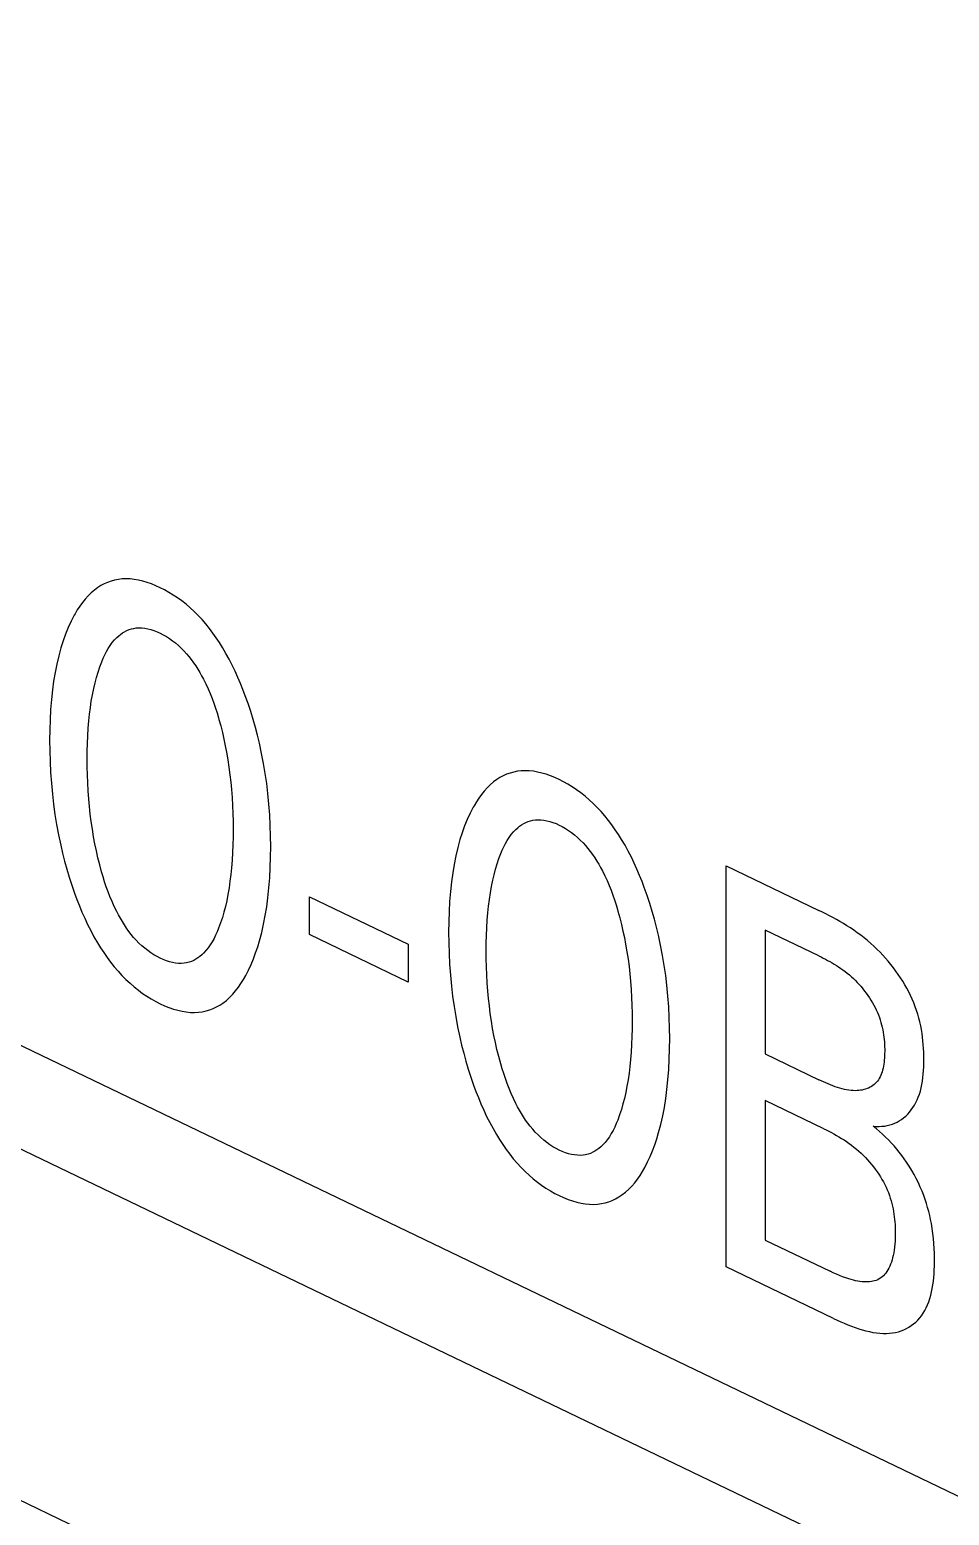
# Model space of a CAD drawing. Extents: x 0 to 420, y 0 to 297.
# Drawn here: x 197.14 to 200.33, y 119.11 to 124.26 of the extents above; entities that cross this region are included whole.
import ezdxf

# ---------------------------------------------------------------- set-up
doc = ezdxf.new("R2010")
doc.units = 0
doc.header["$LTSCALE"] = 23.1
doc.layers.add('40000_ISO', color=7, linetype='CONTINUOUS')

msp = doc.modelspace()

# ---------------------------------------------------------------- linework, layer by layer
at = {"layer": '40000_ISO', "color": 7, "linetype": 'CONTINUOUS'}
for p, q in [((151.239, 142.7894), (204.6505, 117.1157)), ((151.4456, 142.3318), (204.8571, 116.6581)), ((197.3566, 122.3059), (197.3459, 122.2954)), ((197.3679, 122.3156), (197.3566, 122.3059)), ((197.3799, 122.3243), (197.3679, 122.3156)), ((197.3905, 122.331), (197.3799, 122.3243)), ((197.4017, 122.337), (197.3905, 122.331)), ((197.4133, 122.3421), (197.4017, 122.337)), ((197.4255, 122.3465), (197.4133, 122.3421)), ((197.438, 122.3499), (197.4255, 122.3465)), ((197.451, 122.3524), (197.438, 122.3499)), ((197.4644, 122.354), (197.451, 122.3524)), ((197.4781, 122.3545), (197.4644, 122.354)), ((197.492, 122.3539), (197.4781, 122.3545)), ((197.5062, 122.3524), (197.492, 122.3539)), ((197.5207, 122.3499), (197.5062, 122.3524)), ((197.5354, 122.3464), (197.5207, 122.3499)), ((197.5503, 122.342), (197.5354, 122.3464)), ((197.5654, 122.3368), (197.5503, 122.342)), ((197.5805, 122.3307), (197.5654, 122.3368)), ((197.5957, 122.3238), (197.5805, 122.3307)), ((197.6109, 122.3161), (197.5957, 122.3238)), ((197.626, 122.3076), (197.6109, 122.3161)), ((197.6411, 122.2984), (197.626, 122.3076)), ((197.3173, 122.2598), (197.3088, 122.2468)), ((197.3263, 122.2723), (197.3173, 122.2598)), ((197.3358, 122.2842), (197.3263, 122.2723)), ((197.3459, 122.2954), (197.3358, 122.2842)), ((197.656, 122.2884), (197.6411, 122.2984)), ((197.6708, 122.2778), (197.656, 122.2884)), ((197.6853, 122.2663), (197.6708, 122.2778)), ((197.6996, 122.2542), (197.6853, 122.2663)), ((197.7135, 122.2413), (197.6996, 122.2542)), ((197.2871, 122.2075), (197.2771, 122.1857)), ((197.2981, 122.2285), (197.2871, 122.2075)), ((197.3008, 122.2333), (197.2981, 122.2285)), ((197.3088, 122.2468), (197.3008, 122.2333)), ((197.7273, 122.2276), (197.7135, 122.2413)), ((197.7407, 122.2132), (197.7273, 122.2276)), ((197.7537, 122.1982), (197.7407, 122.2132)), ((197.2679, 122.1632), (197.2595, 122.1399)), ((197.2771, 122.1857), (197.2679, 122.1632)), ((197.4376, 122.1428), (197.4459, 122.1514)), ((197.4459, 122.1514), (197.4521, 122.157)), ((197.4521, 122.157), (197.4586, 122.1623)), ((197.4586, 122.1623), (197.4654, 122.1671)), ((197.4654, 122.1671), (197.4726, 122.1715)), ((197.4726, 122.1715), (197.4801, 122.1753)), ((197.4801, 122.1753), (197.4879, 122.1785)), ((197.4879, 122.1785), (197.496, 122.1811)), ((197.496, 122.1811), (197.5044, 122.1831)), ((197.5044, 122.1831), (197.5132, 122.1843)), ((197.5132, 122.1843), (197.5227, 122.1848)), ((197.5227, 122.1848), (197.5326, 122.1844)), ((197.5326, 122.1844), (197.5427, 122.1833)), ((197.5427, 122.1833), (197.553, 122.1814)), ((197.553, 122.1814), (197.5635, 122.1788)), ((197.5635, 122.1788), (197.5742, 122.1754)), ((197.5742, 122.1754), (197.5849, 122.1712)), ((197.5849, 122.1712), (197.5957, 122.1664)), ((197.5957, 122.1664), (197.6064, 122.1609)), ((197.6064, 122.1609), (197.6172, 122.1547)), ((197.6172, 122.1547), (197.6278, 122.1478)), ((197.7662, 122.1827), (197.7537, 122.1982)), ((197.7783, 122.1667), (197.7662, 122.1827)), ((197.79, 122.1503), (197.7783, 122.1667)), ((197.8011, 122.1337), (197.79, 122.1503)), ((197.252, 122.1161), (197.2443, 122.0882)), ((197.2595, 122.1399), (197.252, 122.1161)), ((197.4041, 122.0912), (197.4099, 122.1025)), ((197.4099, 122.1025), (197.4161, 122.1133)), ((197.4161, 122.1133), (197.4227, 122.1237)), ((197.4227, 122.1237), (197.4299, 122.1335)), ((197.4299, 122.1335), (197.4376, 122.1428)), ((197.6278, 122.1478), (197.6383, 122.1404)), ((197.6383, 122.1404), (197.6487, 122.1324)), ((197.6487, 122.1324), (197.6588, 122.1238)), ((197.6588, 122.1238), (197.6686, 122.1146)), ((197.6686, 122.1146), (197.6782, 122.105)), ((197.6782, 122.105), (197.6869, 122.0953)), ((197.8118, 122.1167), (197.8011, 122.1337)), ((197.8237, 122.0964), (197.8118, 122.1167)), ((197.2375, 122.0596), (197.2317, 122.0303)), ((197.2443, 122.0882), (197.2375, 122.0596)), ((197.3808, 122.0319), (197.3869, 122.0501)), ((197.3869, 122.0501), (197.3937, 122.0677)), ((197.3937, 122.0677), (197.3988, 122.0796)), ((197.3988, 122.0796), (197.4041, 122.0912)), ((197.6869, 122.0953), (197.6954, 122.0853)), ((197.6954, 122.0853), (197.7035, 122.0749)), ((197.7035, 122.0749), (197.7113, 122.0641)), ((197.7113, 122.0641), (197.7187, 122.0531)), ((197.7187, 122.0531), (197.7259, 122.0419)), ((197.835, 122.0759), (197.8237, 122.0964)), ((197.8456, 122.0552), (197.835, 122.0759)), ((197.8557, 122.0343), (197.8456, 122.0552)), ((197.2268, 122.0005), (197.2226, 121.9701)), ((197.2317, 122.0303), (197.2268, 122.0005)), ((197.3701, 121.9944), (197.3752, 122.0134)), ((197.3752, 122.0134), (197.3808, 122.0319)), ((197.7259, 122.0419), (197.7327, 122.0305)), ((197.7327, 122.0305), (197.7393, 122.019)), ((197.7393, 122.019), (197.7455, 122.0074)), ((197.7455, 122.0074), (197.7538, 121.9908)), ((197.8651, 122.0133), (197.8557, 122.0343)), ((197.8741, 121.9922), (197.8651, 122.0133)), ((197.2226, 121.9701), (197.219, 121.9362)), ((197.3572, 121.9312), (197.3611, 121.9534)), ((197.3611, 121.9534), (197.3656, 121.9751)), ((197.3656, 121.9751), (197.3701, 121.9944)), ((197.7538, 121.9908), (197.7615, 121.9741)), ((197.7615, 121.9741), (197.7686, 121.9574)), ((197.7686, 121.9574), (197.7753, 121.9407)), ((197.8825, 121.9711), (197.8741, 121.9922)), ((197.8905, 121.9499), (197.8825, 121.9711)), ((197.9003, 121.9224), (197.8905, 121.9499)), ((197.2162, 121.9017), (197.2143, 121.8667)), ((197.219, 121.9362), (197.2162, 121.9017)), ((197.351, 121.886), (197.3539, 121.9088)), ((197.3539, 121.9088), (197.3572, 121.9312)), ((197.7753, 121.9407), (197.7814, 121.9239)), ((197.7814, 121.9239), (197.7872, 121.9071)), ((197.7872, 121.9071), (197.7926, 121.8903)), ((197.9094, 121.8949), (197.9003, 121.9224)), ((197.9178, 121.8674), (197.9094, 121.8949)), ((191.5296, 121.8474), (207.6683, 114.0899)), ((197.2143, 121.8667), (197.2132, 121.8313)), ((197.3466, 121.837), (197.3487, 121.8629)), ((197.3487, 121.8629), (197.351, 121.886)), ((197.7926, 121.8903), (197.7976, 121.8735)), ((197.7976, 121.8735), (197.7992, 121.868)), ((197.7992, 121.868), (197.8056, 121.845)), ((197.8056, 121.845), (197.8114, 121.8221)), ((197.9256, 121.8401), (197.9178, 121.8674)), ((197.2132, 121.8313), (197.2129, 121.7956)), ((197.2129, 121.7956), (197.2132, 121.7589)), ((197.3439, 121.7845), (197.345, 121.8109)), ((197.345, 121.8109), (197.3466, 121.837)), ((197.8114, 121.8221), (197.8167, 121.7992)), ((197.8167, 121.7992), (197.8214, 121.7765)), ((197.9328, 121.8128), (197.9256, 121.8401)), ((197.9394, 121.7856), (197.9328, 121.8128)), ((197.2132, 121.7589), (197.2143, 121.7218)), ((197.343, 121.731), (197.3433, 121.7579)), ((197.3433, 121.7579), (197.3439, 121.7845)), ((197.8214, 121.7765), (197.8258, 121.7539)), ((197.8258, 121.7539), (197.8302, 121.7279)), ((197.9471, 121.7503), (197.9394, 121.7856)), ((197.9538, 121.7153), (197.9471, 121.7503)), ((197.2143, 121.7218), (197.2162, 121.6844)), ((197.3432, 121.7036), (197.343, 121.731)), ((197.3439, 121.676), (197.3432, 121.7036)), ((197.8302, 121.7279), (197.8341, 121.702)), ((197.8341, 121.702), (197.8375, 121.6763)), ((197.9596, 121.6804), (197.9538, 121.7153)), ((198.833, 121.6881), (198.8201, 121.6856)), ((198.8464, 121.6896), (198.833, 121.6881)), ((198.8602, 121.6902), (198.8464, 121.6896)), ((198.8741, 121.6896), (198.8602, 121.6902)), ((198.8883, 121.6881), (198.8741, 121.6896)), ((198.9028, 121.6855), (198.8883, 121.6881)), ((197.2162, 121.6844), (197.2189, 121.6467)), ((197.2189, 121.6467), (197.2225, 121.6086)), ((197.3449, 121.6481), (197.3439, 121.676)), ((197.3465, 121.6201), (197.3449, 121.6481)), ((197.8375, 121.6763), (197.8403, 121.6508)), ((197.8403, 121.6508), (197.8427, 121.6254)), ((197.9646, 121.6458), (197.9596, 121.6804)), ((197.9687, 121.6115), (197.9646, 121.6458)), ((198.7386, 121.6416), (198.7279, 121.6311)), ((198.7499, 121.6512), (198.7386, 121.6416)), ((198.7619, 121.66), (198.7499, 121.6512)), ((198.7726, 121.6667), (198.7619, 121.66)), ((198.7838, 121.6726), (198.7726, 121.6667)), ((198.7954, 121.6778), (198.7838, 121.6726)), ((198.8075, 121.6821), (198.7954, 121.6778)), ((198.8201, 121.6856), (198.8075, 121.6821)), ((198.9175, 121.6821), (198.9028, 121.6855)), ((198.9324, 121.6777), (198.9175, 121.6821)), ((198.9474, 121.6724), (198.9324, 121.6777)), ((198.9626, 121.6664), (198.9474, 121.6724)), ((198.9777, 121.6595), (198.9626, 121.6664)), ((198.9929, 121.6518), (198.9777, 121.6595)), ((199.0081, 121.6433), (198.9929, 121.6518)), ((199.0232, 121.6341), (199.0081, 121.6433)), ((197.2225, 121.6086), (197.2265, 121.5738)), ((197.3486, 121.5918), (197.3465, 121.6201)), ((197.3509, 121.5661), (197.3486, 121.5918)), ((197.8427, 121.6254), (197.8448, 121.5976)), ((197.8448, 121.5976), (197.8463, 121.5699)), ((197.9723, 121.574), (197.9687, 121.6115)), ((198.6994, 121.5955), (198.6909, 121.5825)), ((198.7084, 121.608), (198.6994, 121.5955)), ((198.7179, 121.6199), (198.7084, 121.608)), ((198.7279, 121.6311), (198.7179, 121.6199)), ((199.0381, 121.6241), (199.0232, 121.6341)), ((199.0529, 121.6134), (199.0381, 121.6241)), ((199.0674, 121.602), (199.0529, 121.6134)), ((199.0816, 121.5899), (199.0674, 121.602)), ((199.0956, 121.577), (199.0816, 121.5899)), ((197.2265, 121.5738), (197.2314, 121.5387)), ((197.2314, 121.5387), (197.2371, 121.5034)), ((197.3537, 121.5402), (197.3509, 121.5661)), ((197.357, 121.5141), (197.3537, 121.5402)), ((197.8463, 121.5699), (197.8474, 121.5425)), ((197.8474, 121.5425), (197.8481, 121.5152)), ((197.9751, 121.5369), (197.9723, 121.574)), ((197.977, 121.5001), (197.9751, 121.5369)), ((198.6692, 121.5432), (198.6591, 121.5214)), ((198.6802, 121.5642), (198.6692, 121.5432)), ((198.6829, 121.569), (198.6802, 121.5642)), ((198.6909, 121.5825), (198.6829, 121.569)), ((199.1093, 121.5633), (199.0956, 121.577)), ((199.1227, 121.5489), (199.1093, 121.5633)), ((199.1357, 121.5339), (199.1227, 121.5489)), ((199.1483, 121.5183), (199.1357, 121.5339)), ((197.2371, 121.5034), (197.2438, 121.4679)), ((197.3609, 121.4879), (197.357, 121.5141)), ((197.3652, 121.4615), (197.3609, 121.4879)), ((197.8481, 121.5152), (197.8483, 121.4882)), ((197.8483, 121.4882), (197.8481, 121.4609)), ((197.9781, 121.4637), (197.977, 121.5001)), ((198.6499, 121.4989), (198.6416, 121.4756)), ((198.6591, 121.5214), (198.6499, 121.4989)), ((198.8196, 121.4784), (198.8279, 121.4871)), ((198.8279, 121.4871), (198.8341, 121.4927)), ((198.8341, 121.4927), (198.8407, 121.498)), ((198.8407, 121.498), (198.8475, 121.5028)), ((198.8475, 121.5028), (198.8547, 121.5071)), ((198.8547, 121.5071), (198.8621, 121.5109)), ((198.8621, 121.5109), (198.8699, 121.5142)), ((198.8699, 121.5142), (198.878, 121.5168)), ((198.878, 121.5168), (198.8865, 121.5187)), ((198.8865, 121.5187), (198.8952, 121.52)), ((198.8952, 121.52), (198.9048, 121.5204)), ((198.9048, 121.5204), (198.9146, 121.5201)), ((198.9146, 121.5201), (198.9247, 121.519)), ((198.9247, 121.519), (198.9351, 121.5171)), ((198.9351, 121.5171), (198.9456, 121.5144)), ((198.9456, 121.5144), (198.9562, 121.511)), ((198.9562, 121.511), (198.9669, 121.5069)), ((198.9669, 121.5069), (198.9777, 121.5021)), ((198.9777, 121.5021), (198.9885, 121.4965)), ((198.9885, 121.4965), (198.9992, 121.4903)), ((198.9992, 121.4903), (199.0099, 121.4835)), ((199.0099, 121.4835), (199.0204, 121.4761)), ((199.1604, 121.5024), (199.1483, 121.5183)), ((199.172, 121.486), (199.1604, 121.5024)), ((199.1832, 121.4693), (199.172, 121.486)), ((197.2438, 121.4679), (197.2513, 121.4321)), ((197.2513, 121.4321), (197.2578, 121.4046)), ((197.3697, 121.4375), (197.3652, 121.4615)), ((197.3747, 121.4133), (197.3697, 121.4375)), ((197.8475, 121.4339), (197.8464, 121.4071)), ((197.8481, 121.4609), (197.8475, 121.4339)), ((197.9785, 121.4275), (197.9781, 121.4637)), ((198.634, 121.4517), (198.6263, 121.4238)), ((198.6416, 121.4756), (198.634, 121.4517)), ((198.7862, 121.4269), (198.792, 121.4381)), ((198.792, 121.4381), (198.7981, 121.449)), ((198.7981, 121.449), (198.8048, 121.4593)), ((198.8048, 121.4593), (198.8119, 121.4692)), ((198.8119, 121.4692), (198.8196, 121.4784)), ((199.0204, 121.4761), (199.0307, 121.468)), ((199.0307, 121.468), (199.0408, 121.4594)), ((199.0408, 121.4594), (199.0507, 121.4503)), ((199.0507, 121.4503), (199.0602, 121.4407)), ((199.0602, 121.4407), (199.069, 121.431)), ((199.069, 121.431), (199.0774, 121.421)), ((199.1938, 121.4524), (199.1832, 121.4693)), ((199.2058, 121.4321), (199.1938, 121.4524)), ((199.2171, 121.4116), (199.2058, 121.4321)), ((197.2578, 121.4046), (197.2648, 121.3771)), ((197.3802, 121.389), (197.3747, 121.4133)), ((197.3863, 121.3646), (197.3802, 121.389)), ((197.8448, 121.3806), (197.8427, 121.3543)), ((197.8464, 121.4071), (197.8448, 121.3806)), ((197.9771, 121.3553), (197.9781, 121.3913)), ((197.9781, 121.3913), (197.9785, 121.4275)), ((198.6196, 121.3952), (198.6138, 121.366)), ((198.6263, 121.4238), (198.6196, 121.3952)), ((198.7628, 121.3676), (198.769, 121.3857)), ((198.769, 121.3857), (198.7758, 121.4034)), ((198.7758, 121.4034), (198.7808, 121.4153)), ((198.7808, 121.4153), (198.7862, 121.4269)), ((199.0774, 121.421), (199.0855, 121.4105)), ((199.0855, 121.4105), (199.0933, 121.3998)), ((199.0933, 121.3998), (199.1008, 121.3888)), ((199.1008, 121.3888), (199.108, 121.3776)), ((199.108, 121.3776), (199.1148, 121.3662)), ((199.2277, 121.3909), (199.2171, 121.4116)), ((199.2377, 121.37), (199.2277, 121.3909)), ((197.2648, 121.3771), (197.2725, 121.3494)), ((197.2725, 121.3494), (197.2808, 121.3217)), ((197.393, 121.3401), (197.3863, 121.3646)), ((197.398, 121.3229), (197.393, 121.3401)), ((197.8404, 121.3308), (197.8376, 121.3076)), ((197.8427, 121.3543), (197.8404, 121.3308)), ((197.9752, 121.3198), (197.9771, 121.3553)), ((198.6088, 121.3362), (198.6047, 121.3058)), ((198.6138, 121.366), (198.6088, 121.3362)), ((198.7476, 121.3108), (198.7522, 121.3301)), ((198.7522, 121.3301), (198.7572, 121.3491)), ((198.7572, 121.3491), (198.7628, 121.3676)), ((199.1148, 121.3662), (199.1213, 121.3547)), ((199.1213, 121.3547), (199.1275, 121.343)), ((199.1275, 121.343), (199.1358, 121.3265)), ((199.1358, 121.3265), (199.1435, 121.3098)), ((199.2472, 121.349), (199.2377, 121.37)), ((199.2561, 121.3279), (199.2472, 121.349)), ((199.2646, 121.3067), (199.2561, 121.3279)), ((199.5555, 121.3611), (199.877, 121.2065)), ((199.5555, 119.973), (199.5555, 121.3611)), ((197.2808, 121.3217), (197.2898, 121.2939)), ((197.2898, 121.2939), (197.2994, 121.266)), ((197.4034, 121.3057), (197.398, 121.3229)), ((197.4092, 121.2886), (197.4034, 121.3057)), ((197.4153, 121.2714), (197.4092, 121.2886)), ((197.8343, 121.2847), (197.8305, 121.2622)), ((197.8376, 121.3076), (197.8343, 121.2847)), ((197.9689, 121.2503), (197.9725, 121.2848)), ((197.9725, 121.2848), (197.9752, 121.3198)), ((198.6047, 121.3058), (198.601, 121.2718)), ((198.7393, 121.2669), (198.7432, 121.289)), ((198.7432, 121.289), (198.7476, 121.3108)), ((199.1435, 121.3098), (199.1507, 121.2931)), ((199.1507, 121.2931), (199.1573, 121.2763)), ((199.1573, 121.2763), (199.1635, 121.2596)), ((199.2726, 121.2856), (199.2646, 121.3067)), ((199.2824, 121.258), (199.2726, 121.2856)), ((197.2994, 121.266), (197.3074, 121.2443)), ((197.3074, 121.2443), (197.3159, 121.2226)), ((197.422, 121.2542), (197.4153, 121.2714)), ((197.4292, 121.237), (197.422, 121.2542)), ((197.4369, 121.22), (197.4292, 121.237)), ((197.8261, 121.24), (197.8216, 121.2202)), ((197.8305, 121.2622), (197.8261, 121.24)), ((197.9648, 121.2194), (197.9689, 121.2503)), ((198.1129, 121.2537), (198.4549, 121.0894)), ((198.1129, 121.1229), (198.1129, 121.2537)), ((198.5983, 121.2373), (198.5964, 121.2024)), ((198.601, 121.2718), (198.5983, 121.2373)), ((198.7331, 121.2216), (198.7359, 121.2444)), ((198.7359, 121.2444), (198.7393, 121.2669)), ((199.1635, 121.2596), (199.1693, 121.2428)), ((199.1693, 121.2428), (199.1746, 121.226)), ((199.1746, 121.226), (199.1797, 121.2092)), ((199.2915, 121.2306), (199.2824, 121.258)), ((199.2999, 121.2031), (199.2915, 121.2306)), ((197.3159, 121.2226), (197.3248, 121.201)), ((197.3248, 121.201), (197.3343, 121.1794)), ((197.3343, 121.1794), (197.3444, 121.1579)), ((197.4452, 121.2029), (197.4369, 121.22)), ((197.4514, 121.1911), (197.4452, 121.2029)), ((197.458, 121.1793), (197.4514, 121.1911)), ((197.4648, 121.1677), (197.458, 121.1793)), ((197.8111, 121.1819), (197.805, 121.1633)), ((197.8166, 121.2009), (197.8111, 121.1819)), ((197.8216, 121.2202), (197.8166, 121.2009)), ((197.9542, 121.1592), (197.9599, 121.189)), ((197.9599, 121.189), (197.9648, 121.2194)), ((198.5964, 121.2024), (198.5953, 121.167)), ((198.727, 121.1466), (198.7286, 121.1727)), ((198.7286, 121.1727), (198.7307, 121.1985)), ((198.7307, 121.1985), (198.7331, 121.2216)), ((199.1797, 121.2092), (199.1813, 121.2037)), ((199.1813, 121.2037), (199.1876, 121.1807)), ((199.1876, 121.1807), (199.1934, 121.1577)), ((199.3077, 121.1758), (199.2999, 121.2031)), ((199.3149, 121.1485), (199.3077, 121.1758)), ((199.8891, 121.2006), (199.877, 121.2065)), ((199.9013, 121.1946), (199.8891, 121.2006)), ((199.9134, 121.1883), (199.9013, 121.1946)), ((199.9256, 121.1818), (199.9134, 121.1883)), ((199.9378, 121.1751), (199.9256, 121.1818)), ((199.9499, 121.1682), (199.9378, 121.1751)), ((197.3444, 121.1579), (197.3552, 121.1366)), ((197.3552, 121.1366), (197.3665, 121.1155)), ((197.472, 121.1562), (197.4648, 121.1677)), ((197.4795, 121.145), (197.472, 121.1562)), ((197.4873, 121.134), (197.4795, 121.145)), ((197.4954, 121.1234), (197.4873, 121.134)), ((197.5039, 121.1131), (197.4954, 121.1234)), ((197.7879, 121.1209), (197.7822, 121.1092)), ((197.7933, 121.1329), (197.7879, 121.1209)), ((197.7983, 121.1452), (197.7933, 121.1329)), ((197.805, 121.1633), (197.7983, 121.1452)), ((197.94, 121.1015), (197.9476, 121.13)), ((197.9476, 121.13), (197.9542, 121.1592)), ((198.4549, 120.9585), (198.1129, 121.1229)), ((198.5953, 121.167), (198.5949, 121.1312)), ((198.5949, 121.1312), (198.5952, 121.0945)), ((198.726, 121.1202), (198.727, 121.1466)), ((199.1934, 121.1577), (199.1987, 121.1349)), ((199.1987, 121.1349), (199.2035, 121.1122)), ((199.3214, 121.1213), (199.3149, 121.1485)), ((199.3291, 121.086), (199.3214, 121.1213)), ((199.877, 121.0491), (199.6913, 121.1384)), ((199.6913, 121.1384), (199.6913, 120.7095)), ((199.9621, 121.161), (199.9499, 121.1682)), ((199.9742, 121.1535), (199.9621, 121.161)), ((199.9862, 121.1458), (199.9742, 121.1535)), ((199.9982, 121.1377), (199.9862, 121.1458)), ((200.0101, 121.1294), (199.9982, 121.1377)), ((200.0219, 121.1207), (200.0101, 121.1294)), ((200.0336, 121.1116), (200.0219, 121.1207)), ((197.3665, 121.1155), (197.3786, 121.0946)), ((197.3786, 121.0946), (197.3893, 121.0773)), ((197.3893, 121.0773), (197.4005, 121.0603)), ((197.5128, 121.1032), (197.5039, 121.1131)), ((197.5223, 121.0934), (197.5128, 121.1032)), ((197.5322, 121.0842), (197.5223, 121.0934)), ((197.5424, 121.0754), (197.5322, 121.0842)), ((197.5527, 121.0673), (197.5424, 121.0754)), ((197.7622, 121.077), (197.7544, 121.0673)), ((197.7693, 121.0872), (197.7622, 121.077)), ((197.776, 121.098), (197.7693, 121.0872)), ((197.7822, 121.1092), (197.776, 121.098)), ((197.9265, 121.0593), (197.9336, 121.0802)), ((197.9336, 121.0802), (197.94, 121.1015)), ((198.4549, 121.0894), (198.4549, 120.9585)), ((198.5952, 121.0945), (198.5963, 121.0575)), ((198.7251, 121.0667), (198.7253, 121.0935)), ((198.7253, 121.0935), (198.726, 121.1202)), ((199.2035, 121.1122), (199.2078, 121.0896)), ((199.2078, 121.0896), (199.2123, 121.0635)), ((199.3359, 121.0509), (199.3291, 121.086)), ((200.0452, 121.1022), (200.0336, 121.1116)), ((200.0567, 121.0924), (200.0452, 121.1022)), ((200.068, 121.0822), (200.0567, 121.0924)), ((200.0792, 121.0715), (200.068, 121.0822)), ((200.089, 121.0617), (200.0792, 121.0715)), ((197.4005, 121.0603), (197.4121, 121.0435)), ((197.4121, 121.0435), (197.4243, 121.0272)), ((197.4243, 121.0272), (197.4369, 121.0113)), ((197.5633, 121.0597), (197.5527, 121.0673)), ((197.574, 121.0528), (197.5633, 121.0597)), ((197.5848, 121.0466), (197.574, 121.0528)), ((197.5957, 121.041), (197.5848, 121.0466)), ((197.6065, 121.0361), (197.5957, 121.041)), ((197.6173, 121.032), (197.6065, 121.0361)), ((197.628, 121.0286), (197.6173, 121.032)), ((197.6386, 121.026), (197.628, 121.0286)), ((197.649, 121.0242), (197.6386, 121.026)), ((197.6591, 121.0232), (197.649, 121.0242)), ((197.669, 121.0229), (197.6591, 121.0232)), ((197.6785, 121.0236), (197.669, 121.0229)), ((197.6874, 121.0249), (197.6785, 121.0236)), ((197.6959, 121.0271), (197.6874, 121.0249)), ((197.704, 121.0299), (197.6959, 121.0271)), ((197.7119, 121.0333), (197.704, 121.0299)), ((197.7194, 121.0373), (197.7119, 121.0333)), ((197.7265, 121.0419), (197.7194, 121.0373)), ((197.7334, 121.0469), (197.7265, 121.0419)), ((197.7399, 121.0524), (197.7334, 121.0469)), ((197.7461, 121.0583), (197.7399, 121.0524)), ((197.7544, 121.0673), (197.7461, 121.0583)), ((197.9016, 120.9999), (197.9105, 121.0191)), ((197.9105, 121.0191), (197.9188, 121.039)), ((197.9188, 121.039), (197.9265, 121.0593)), ((198.5963, 121.0575), (198.5982, 121.0201)), ((198.5982, 121.0201), (198.6009, 120.9824)), ((198.7253, 121.0393), (198.7251, 121.0667)), ((198.7259, 121.0116), (198.7253, 121.0393)), ((199.2123, 121.0635), (199.2162, 121.0377)), ((199.2162, 121.0377), (199.2195, 121.012)), ((199.3417, 121.0161), (199.3359, 121.0509)), ((199.877, 121.0491), (199.8846, 121.0454)), ((199.8846, 121.0454), (199.8923, 121.0416)), ((199.8923, 121.0416), (199.8999, 121.0377)), ((199.8999, 121.0377), (199.9075, 121.0336)), ((199.9075, 121.0336), (199.9152, 121.0293)), ((199.9152, 121.0293), (199.9228, 121.025)), ((199.9228, 121.025), (199.9305, 121.0204)), ((199.9305, 121.0204), (199.938, 121.0157)), ((200.0986, 121.0516), (200.089, 121.0617)), ((200.1081, 121.0411), (200.0986, 121.0516)), ((200.1174, 121.0304), (200.1081, 121.0411)), ((200.1265, 121.0194), (200.1174, 121.0304)), ((200.1353, 121.0082), (200.1265, 121.0194)), ((197.4369, 121.0113), (197.45, 120.996)), ((197.45, 120.996), (197.4634, 120.9812)), ((197.4634, 120.9812), (197.4774, 120.9671)), ((197.4774, 120.9671), (197.4913, 120.9541)), ((197.8755, 120.9536), (197.884, 120.9672)), ((197.884, 120.9672), (197.8919, 120.9812)), ((197.8919, 120.9812), (197.9016, 120.9999)), ((198.6009, 120.9824), (198.6045, 120.9443)), ((198.727, 120.9838), (198.7259, 121.0116)), ((198.7286, 120.9558), (198.727, 120.9838)), ((199.2195, 121.012), (199.2224, 120.9865)), ((199.2224, 120.9865), (199.2247, 120.9611)), ((199.3466, 120.9815), (199.3417, 121.0161)), ((199.3508, 120.9472), (199.3466, 120.9815)), ((199.938, 121.0157), (199.9456, 121.0108)), ((199.9456, 121.0108), (199.9531, 121.0056)), ((199.9531, 121.0056), (199.9606, 121.0003)), ((199.9606, 121.0003), (199.968, 120.9948)), ((199.968, 120.9948), (199.9753, 120.9891)), ((199.9753, 120.9891), (199.9826, 120.9831)), ((199.9826, 120.9831), (199.9897, 120.9769)), ((199.9897, 120.9769), (199.9968, 120.9704)), ((199.9968, 120.9704), (200.0037, 120.9636)), ((200.1439, 120.9967), (200.1353, 121.0082)), ((200.1522, 120.9851), (200.1439, 120.9967)), ((200.1601, 120.9733), (200.1522, 120.9851)), ((200.1678, 120.9613), (200.1601, 120.9733)), ((197.4913, 120.9541), (197.5056, 120.9418)), ((197.5056, 120.9418), (197.5202, 120.9302)), ((197.5202, 120.9302), (197.535, 120.9193)), ((197.535, 120.9193), (197.55, 120.9092)), ((197.8364, 120.9053), (197.8471, 120.9163)), ((197.8471, 120.9163), (197.8571, 120.9281)), ((197.8571, 120.9281), (197.8666, 120.9405)), ((197.8666, 120.9405), (197.8755, 120.9536)), ((198.6045, 120.9443), (198.6086, 120.9095)), ((198.7306, 120.9275), (198.7286, 120.9558)), ((198.733, 120.9018), (198.7306, 120.9275)), ((199.2247, 120.9611), (199.2268, 120.9332)), ((199.2268, 120.9332), (199.2284, 120.9056)), ((199.3544, 120.9097), (199.3508, 120.9472)), ((200.0037, 120.9636), (200.0103, 120.9568)), ((200.0103, 120.9568), (200.0169, 120.9498)), ((200.0169, 120.9498), (200.0232, 120.9426)), ((200.0232, 120.9426), (200.0294, 120.9351)), ((200.0294, 120.9351), (200.0355, 120.9275)), ((200.0355, 120.9275), (200.0413, 120.9197)), ((200.0413, 120.9197), (200.047, 120.9117)), ((200.1751, 120.9492), (200.1678, 120.9613)), ((200.182, 120.937), (200.1751, 120.9492)), ((200.1886, 120.9246), (200.182, 120.937)), ((200.1947, 120.9122), (200.1886, 120.9246)), ((197.55, 120.9092), (197.5651, 120.8999)), ((197.5651, 120.8999), (197.5804, 120.8914)), ((197.5804, 120.8914), (197.5957, 120.8836)), ((197.5957, 120.8836), (197.611, 120.8766)), ((197.611, 120.8766), (197.6263, 120.8705)), ((197.6263, 120.8705), (197.6415, 120.8652)), ((197.6415, 120.8652), (197.6565, 120.8609)), ((197.7674, 120.8623), (197.7795, 120.8669)), ((197.7795, 120.8669), (197.7912, 120.8724)), ((197.7912, 120.8724), (197.8024, 120.8787)), ((197.8024, 120.8787), (197.813, 120.8858)), ((197.813, 120.8858), (197.8251, 120.8951)), ((197.8251, 120.8951), (197.8364, 120.9053)), ((198.6086, 120.9095), (198.6135, 120.8744)), ((198.6135, 120.8744), (198.6192, 120.8391)), ((198.7358, 120.8759), (198.733, 120.9018)), ((198.7391, 120.8498), (198.7358, 120.8759)), ((199.2284, 120.9056), (199.2295, 120.8781)), ((199.2295, 120.8781), (199.2301, 120.8509)), ((199.3571, 120.8726), (199.3544, 120.9097)), ((199.3591, 120.8358), (199.3571, 120.8726)), ((200.047, 120.9117), (200.0524, 120.9036)), ((200.0524, 120.9036), (200.0576, 120.8954)), ((200.0576, 120.8954), (200.0626, 120.8871)), ((200.0626, 120.8871), (200.0673, 120.8788)), ((200.0673, 120.8788), (200.0717, 120.8703)), ((200.0717, 120.8703), (200.0759, 120.8618)), ((200.2004, 120.8998), (200.1947, 120.9122)), ((200.206, 120.8866), (200.2004, 120.8998)), ((200.2111, 120.8733), (200.206, 120.8866)), ((200.2157, 120.8601), (200.2111, 120.8733)), ((197.6565, 120.8609), (197.6714, 120.8575)), ((197.6714, 120.8575), (197.686, 120.8551)), ((197.686, 120.8551), (197.7003, 120.8536)), ((197.7003, 120.8536), (197.7143, 120.8532)), ((197.7143, 120.8532), (197.7282, 120.854)), ((197.7282, 120.854), (197.7417, 120.8557)), ((197.7417, 120.8557), (197.7548, 120.8585)), ((197.7548, 120.8585), (197.7674, 120.8623)), ((198.6192, 120.8391), (198.6258, 120.8036)), ((198.7429, 120.8236), (198.7391, 120.8498)), ((198.7473, 120.7972), (198.7429, 120.8236)), ((199.2301, 120.8509), (199.2304, 120.8238)), ((199.2304, 120.8238), (199.2302, 120.7966)), ((199.3602, 120.7993), (199.3591, 120.8358)), ((200.0759, 120.8618), (200.0797, 120.8533)), ((200.0797, 120.8533), (200.0833, 120.8447)), ((200.0833, 120.8447), (200.0865, 120.8362)), ((200.0865, 120.8362), (200.0894, 120.8276)), ((200.0894, 120.8276), (200.0921, 120.819)), ((200.0921, 120.819), (200.0944, 120.8104)), ((200.2198, 120.8468), (200.2157, 120.8601)), ((200.2235, 120.8335), (200.2198, 120.8468)), ((200.2268, 120.8203), (200.2235, 120.8335)), ((200.2297, 120.8071), (200.2268, 120.8203)), ((198.6258, 120.8036), (198.6334, 120.7678)), ((198.6334, 120.7678), (198.6398, 120.7403)), ((198.7518, 120.7731), (198.7473, 120.7972)), ((198.7568, 120.749), (198.7518, 120.7731)), ((199.2295, 120.7696), (199.2284, 120.7428)), ((199.2302, 120.7966), (199.2295, 120.7696)), ((199.3605, 120.7632), (199.3602, 120.7993)), ((199.3602, 120.7269), (199.3605, 120.7632)), ((200.0944, 120.8104), (200.0965, 120.8019)), ((200.0965, 120.8019), (200.0983, 120.7933)), ((200.0983, 120.7933), (200.0999, 120.7848)), ((200.0999, 120.7848), (200.1013, 120.7763)), ((200.1013, 120.7763), (200.1024, 120.7679)), ((200.1024, 120.7679), (200.1033, 120.7595)), ((200.2322, 120.7939), (200.2297, 120.8071)), ((200.2344, 120.7808), (200.2322, 120.7939)), ((200.2362, 120.7677), (200.2344, 120.7808)), ((200.2377, 120.7547), (200.2362, 120.7677)), ((198.6398, 120.7403), (198.6469, 120.7127)), ((198.6469, 120.7127), (198.6546, 120.6851)), ((198.7623, 120.7247), (198.7568, 120.749)), ((198.7684, 120.7003), (198.7623, 120.7247)), ((199.2269, 120.7162), (199.2248, 120.69)), ((199.2284, 120.7428), (199.2269, 120.7162)), ((199.3591, 120.691), (199.3602, 120.7269)), ((199.6913, 120.7095), (199.877, 120.6202)), ((200.1033, 120.7595), (200.104, 120.7511)), ((200.104, 120.7511), (200.1045, 120.7428)), ((200.1045, 120.7428), (200.1049, 120.7345)), ((200.1049, 120.7106), (200.1047, 120.7031)), ((200.1049, 120.7345), (200.105, 120.7263)), ((200.105, 120.7182), (200.1049, 120.7106)), ((200.105, 120.7263), (200.105, 120.7182)), ((200.2388, 120.7418), (200.2377, 120.7547)), ((200.2397, 120.729), (200.2388, 120.7418)), ((200.2404, 120.7163), (200.2397, 120.729)), ((200.2407, 120.7037), (200.2404, 120.7163)), ((198.6546, 120.6851), (198.6629, 120.6573)), ((198.7751, 120.6757), (198.7684, 120.7003)), ((198.7801, 120.6586), (198.7751, 120.6757)), ((198.7855, 120.6414), (198.7801, 120.6586)), ((199.2225, 120.6665), (199.2197, 120.6433)), ((199.2248, 120.69), (199.2225, 120.6665)), ((199.3572, 120.6555), (199.3591, 120.691)), ((200.0995, 120.6605), (200.0979, 120.654)), ((200.1008, 120.6672), (200.0995, 120.6605)), ((200.1019, 120.6741), (200.1008, 120.6672)), ((200.1029, 120.6811), (200.1019, 120.6741)), ((200.1036, 120.6883), (200.1029, 120.6811)), ((200.1042, 120.6956), (200.1036, 120.6883)), ((200.1047, 120.7031), (200.1042, 120.6956)), ((200.2397, 120.6524), (200.2404, 120.6652)), ((200.2404, 120.6652), (200.2408, 120.6781)), ((200.2409, 120.6913), (200.2407, 120.7037)), ((200.2408, 120.6781), (200.2409, 120.6913)), ((198.6629, 120.6573), (198.6718, 120.6295)), ((198.6718, 120.6295), (198.6815, 120.6017)), ((198.7912, 120.6242), (198.7855, 120.6414)), ((198.7974, 120.607), (198.7912, 120.6242)), ((198.8041, 120.5899), (198.7974, 120.607)), ((199.2164, 120.6204), (199.2125, 120.5978)), ((199.2197, 120.6433), (199.2164, 120.6204)), ((199.3509, 120.586), (199.3545, 120.6205)), ((199.3545, 120.6205), (199.3572, 120.6555)), ((199.8851, 120.6164), (199.877, 120.6202)), ((199.8932, 120.6127), (199.8851, 120.6164)), ((199.9013, 120.6091), (199.8932, 120.6127)), ((199.9093, 120.6056), (199.9013, 120.6091)), ((200.0723, 120.6069), (200.0682, 120.6033)), ((200.0761, 120.6108), (200.0723, 120.6069)), ((200.0797, 120.615), (200.0761, 120.6108)), ((200.0832, 120.6198), (200.0797, 120.615)), ((200.0863, 120.6248), (200.0832, 120.6198)), ((200.0891, 120.6301), (200.0863, 120.6248)), ((200.0917, 120.6357), (200.0891, 120.6301)), ((200.094, 120.6415), (200.0917, 120.6357)), ((200.0961, 120.6476), (200.094, 120.6415)), ((200.0979, 120.654), (200.0961, 120.6476)), ((200.2338, 120.6037), (200.2358, 120.6155)), ((200.2358, 120.6155), (200.2375, 120.6275)), ((200.2375, 120.6275), (200.2388, 120.6398)), ((200.2388, 120.6398), (200.2397, 120.6524)), ((198.6815, 120.6017), (198.6895, 120.58)), ((198.6895, 120.58), (198.6979, 120.5583)), ((198.6979, 120.5583), (198.7069, 120.5366)), ((198.8112, 120.5727), (198.8041, 120.5899)), ((198.819, 120.5556), (198.8112, 120.5727)), ((198.8273, 120.5386), (198.819, 120.5556)), ((199.2037, 120.5559), (199.1987, 120.5365)), ((199.2081, 120.5757), (199.2037, 120.5559)), ((199.2125, 120.5978), (199.2081, 120.5757)), ((199.342, 120.5247), (199.3468, 120.5551)), ((199.3468, 120.5551), (199.3509, 120.586)), ((199.9174, 120.6023), (199.9093, 120.6056)), ((199.9255, 120.5992), (199.9174, 120.6023)), ((199.9336, 120.5962), (199.9255, 120.5992)), ((199.9416, 120.5935), (199.9336, 120.5962)), ((199.9496, 120.5911), (199.9416, 120.5935)), ((199.9575, 120.5889), (199.9496, 120.5911)), ((199.9654, 120.587), (199.9575, 120.5889)), ((199.9733, 120.5853), (199.9654, 120.587)), ((199.981, 120.5841), (199.9733, 120.5853)), ((199.9887, 120.5831), (199.981, 120.5841)), ((199.9962, 120.5826), (199.9887, 120.5831)), ((200.0037, 120.5824), (199.9962, 120.5826)), ((200.0098, 120.5825), (200.0037, 120.5824)), ((200.0159, 120.583), (200.0098, 120.5825)), ((200.0218, 120.5837), (200.0159, 120.583)), ((200.0276, 120.5847), (200.0218, 120.5837)), ((200.0333, 120.586), (200.0276, 120.5847)), ((200.0388, 120.5876), (200.0333, 120.586)), ((200.0442, 120.5895), (200.0388, 120.5876)), ((200.0494, 120.5917), (200.0442, 120.5895)), ((200.0544, 120.5941), (200.0494, 120.5917)), ((200.0592, 120.5969), (200.0544, 120.5941)), ((200.0638, 120.5999), (200.0592, 120.5969)), ((200.0682, 120.6033), (200.0638, 120.5999)), ((200.2174, 120.5502), (200.2214, 120.5597)), ((200.2214, 120.5597), (200.2252, 120.5702)), ((200.2252, 120.5702), (200.2285, 120.5811)), ((200.2285, 120.5811), (200.2313, 120.5922)), ((200.2313, 120.5922), (200.2338, 120.6037)), ((198.7069, 120.5366), (198.7164, 120.5151)), ((198.7164, 120.5151), (198.7265, 120.4936)), ((198.8335, 120.5268), (198.8273, 120.5386)), ((198.84, 120.515), (198.8335, 120.5268)), ((198.8469, 120.5034), (198.84, 120.515)), ((198.854, 120.4919), (198.8469, 120.5034)), ((199.1932, 120.5176), (199.1871, 120.499)), ((199.1987, 120.5365), (199.1932, 120.5176)), ((199.3362, 120.4949), (199.342, 120.5247)), ((199.8939, 120.4508), (199.6913, 120.5482)), ((199.6913, 120.5482), (199.6913, 120.0652)), ((200.1847, 120.501), (200.1911, 120.5081)), ((200.1911, 120.5081), (200.1972, 120.5157)), ((200.1972, 120.5157), (200.2029, 120.5237)), ((200.2029, 120.5237), (200.2081, 120.5321)), ((200.2081, 120.5321), (200.213, 120.541)), ((200.213, 120.541), (200.2174, 120.5502)), ((198.7265, 120.4936), (198.7372, 120.4723)), ((198.7372, 120.4723), (198.7486, 120.4512)), ((198.8615, 120.4807), (198.854, 120.4919)), ((198.8693, 120.4697), (198.8615, 120.4807)), ((198.8775, 120.4591), (198.8693, 120.4697)), ((198.886, 120.4488), (198.8775, 120.4591)), ((199.17, 120.4566), (199.1642, 120.4449)), ((199.1754, 120.4686), (199.17, 120.4566)), ((199.1804, 120.4809), (199.1754, 120.4686)), ((199.1871, 120.499), (199.1804, 120.4809)), ((199.3221, 120.4372), (199.3296, 120.4657)), ((199.3296, 120.4657), (199.3362, 120.4949)), ((200.0656, 120.4597), (200.0759, 120.4589)), ((200.0765, 120.4508), (200.0656, 120.4597)), ((200.0759, 120.4589), (200.0859, 120.4587)), ((200.0859, 120.4587), (200.0956, 120.4591)), ((200.0956, 120.4591), (200.105, 120.4601)), ((200.105, 120.4601), (200.1142, 120.4617)), ((200.1142, 120.4617), (200.123, 120.4638)), ((200.123, 120.4638), (200.1316, 120.4666)), ((200.1316, 120.4666), (200.1399, 120.4698)), ((200.1399, 120.4698), (200.1479, 120.4736)), ((200.1479, 120.4736), (200.1556, 120.4778)), ((200.1556, 120.4778), (200.163, 120.4825)), ((200.163, 120.4825), (200.1706, 120.4882)), ((200.1706, 120.4882), (200.1778, 120.4943)), ((200.1778, 120.4943), (200.1847, 120.501)), ((198.7486, 120.4512), (198.7607, 120.4303)), ((198.7607, 120.4303), (198.7713, 120.413)), ((198.7713, 120.413), (198.7825, 120.3959)), ((198.8948, 120.4389), (198.886, 120.4488)), ((198.9044, 120.4291), (198.8948, 120.4389)), ((198.9143, 120.4198), (198.9044, 120.4291)), ((198.9244, 120.4111), (198.9143, 120.4198)), ((198.9348, 120.403), (198.9244, 120.4111)), ((198.9454, 120.3954), (198.9348, 120.403)), ((199.1365, 120.403), (199.1282, 120.394)), ((199.1442, 120.4127), (199.1365, 120.403)), ((199.1514, 120.4229), (199.1442, 120.4127)), ((199.1581, 120.4337), (199.1514, 120.4229)), ((199.1642, 120.4449), (199.1581, 120.4337)), ((199.3086, 120.395), (199.3156, 120.4159)), ((199.3156, 120.4159), (199.3221, 120.4372)), ((199.8939, 120.4508), (199.9027, 120.4465)), ((199.9027, 120.4465), (199.9115, 120.4421)), ((199.9115, 120.4421), (199.9203, 120.4375)), ((199.9203, 120.4375), (199.9291, 120.4327)), ((199.9291, 120.4327), (199.9379, 120.4278)), ((199.9379, 120.4278), (199.9468, 120.4227)), ((199.9468, 120.4227), (199.9555, 120.4174)), ((199.9555, 120.4174), (199.9643, 120.4118)), ((199.9643, 120.4118), (199.973, 120.406)), ((199.973, 120.406), (199.9816, 120.4)), ((200.0872, 120.4415), (200.0765, 120.4508)), ((200.0978, 120.4319), (200.0872, 120.4415)), ((200.1082, 120.4219), (200.0978, 120.4319)), ((200.1181, 120.4119), (200.1082, 120.4219)), ((200.1278, 120.4016), (200.1181, 120.4119)), ((200.1373, 120.391), (200.1278, 120.4016)), ((198.7825, 120.3959), (198.7942, 120.3792)), ((198.7942, 120.3792), (198.8063, 120.3629)), ((198.8063, 120.3629), (198.8189, 120.347)), ((198.9561, 120.3885), (198.9454, 120.3954)), ((198.9669, 120.3822), (198.9561, 120.3885)), ((198.9777, 120.3767), (198.9669, 120.3822)), ((198.9886, 120.3718), (198.9777, 120.3767)), ((198.9994, 120.3677), (198.9886, 120.3718)), ((199.0101, 120.3643), (198.9994, 120.3677)), ((199.0207, 120.3617), (199.0101, 120.3643)), ((199.031, 120.3599), (199.0207, 120.3617)), ((199.0412, 120.3588), (199.031, 120.3599)), ((199.0511, 120.3586), (199.0412, 120.3588)), ((199.0606, 120.3592), (199.0511, 120.3586)), ((199.0694, 120.3606), (199.0606, 120.3592)), ((199.0779, 120.3627), (199.0694, 120.3606)), ((199.0861, 120.3655), (199.0779, 120.3627)), ((199.0939, 120.369), (199.0861, 120.3655)), ((199.1014, 120.373), (199.0939, 120.369)), ((199.1086, 120.3776), (199.1014, 120.373)), ((199.1154, 120.3826), (199.1086, 120.3776)), ((199.122, 120.3881), (199.1154, 120.3826)), ((199.1282, 120.394), (199.122, 120.3881)), ((199.2836, 120.3356), (199.2926, 120.3548)), ((199.2926, 120.3548), (199.3009, 120.3746)), ((199.3009, 120.3746), (199.3086, 120.395)), ((199.9816, 120.4), (199.9902, 120.3937)), ((199.9902, 120.3937), (199.9987, 120.3872)), ((199.9987, 120.3872), (200.0071, 120.3803)), ((200.0071, 120.3803), (200.0153, 120.3732)), ((200.0153, 120.3732), (200.0235, 120.3658)), ((200.0235, 120.3658), (200.0315, 120.358)), ((200.0315, 120.358), (200.0388, 120.3507)), ((200.0388, 120.3507), (200.0458, 120.3431)), ((200.1466, 120.3801), (200.1373, 120.391)), ((200.1556, 120.369), (200.1466, 120.3801)), ((200.1644, 120.3577), (200.1556, 120.369)), ((200.1729, 120.3462), (200.1644, 120.3577)), ((198.8189, 120.347), (198.832, 120.3317)), ((198.832, 120.3317), (198.8455, 120.3169)), ((198.8455, 120.3169), (198.8594, 120.3028)), ((198.8594, 120.3028), (198.8734, 120.2898)), ((199.2576, 120.2893), (199.266, 120.3029)), ((199.266, 120.3029), (199.274, 120.3169)), ((199.274, 120.3169), (199.2836, 120.3356)), ((200.0458, 120.3431), (200.0527, 120.3353)), ((200.0527, 120.3353), (200.0595, 120.3272)), ((200.0595, 120.3272), (200.0661, 120.319)), ((200.0661, 120.319), (200.0724, 120.3105)), ((200.0724, 120.3105), (200.0786, 120.3019)), ((200.0786, 120.3019), (200.0845, 120.2932)), ((200.181, 120.3344), (200.1729, 120.3462)), ((200.19, 120.3206), (200.181, 120.3344)), ((200.1986, 120.3066), (200.19, 120.3206)), ((200.2067, 120.2924), (200.1986, 120.3066)), ((198.8734, 120.2898), (198.8876, 120.2775)), ((198.8876, 120.2775), (198.9022, 120.2659)), ((198.9022, 120.2659), (198.917, 120.255)), ((198.917, 120.255), (198.932, 120.2449)), ((199.2185, 120.241), (199.2292, 120.252)), ((199.2292, 120.252), (199.2392, 120.2638)), ((199.2392, 120.2638), (199.2487, 120.2762)), ((199.2487, 120.2762), (199.2576, 120.2893)), ((200.0845, 120.2932), (200.0902, 120.2843)), ((200.0902, 120.2843), (200.0956, 120.2753)), ((200.0956, 120.2753), (200.1007, 120.2663)), ((200.1007, 120.2663), (200.1055, 120.2571)), ((200.1055, 120.2571), (200.11, 120.2479)), ((200.11, 120.2479), (200.1141, 120.2387)), ((200.2144, 120.2779), (200.2067, 120.2924)), ((200.2216, 120.2634), (200.2144, 120.2779)), ((200.2284, 120.2487), (200.2216, 120.2634)), ((200.2346, 120.234), (200.2284, 120.2487)), ((198.932, 120.2449), (198.9472, 120.2356)), ((198.9472, 120.2356), (198.9624, 120.227)), ((198.9624, 120.227), (198.9777, 120.2193)), ((198.9777, 120.2193), (198.9931, 120.2123)), ((198.9931, 120.2123), (199.0083, 120.2062)), ((199.0083, 120.2062), (199.0235, 120.2009)), ((199.0235, 120.2009), (199.0386, 120.1966)), ((199.0386, 120.1966), (199.0534, 120.1932)), ((199.1368, 120.1942), (199.1494, 120.198)), ((199.1494, 120.198), (199.1616, 120.2026)), ((199.1616, 120.2026), (199.1733, 120.2081)), ((199.1733, 120.2081), (199.1844, 120.2144)), ((199.1844, 120.2144), (199.1951, 120.2215)), ((199.1951, 120.2215), (199.2071, 120.2308)), ((199.2071, 120.2308), (199.2185, 120.241)), ((200.1141, 120.2387), (200.1179, 120.2294)), ((200.1179, 120.2294), (200.1214, 120.2201)), ((200.1214, 120.2201), (200.1245, 120.2108)), ((200.1245, 120.2108), (200.1273, 120.2014)), ((200.1273, 120.2014), (200.1299, 120.1921)), ((200.2401, 120.22), (200.2346, 120.234)), ((200.2451, 120.2061), (200.2401, 120.22)), ((200.2497, 120.1921), (200.2451, 120.2061)), ((199.0534, 120.1932), (199.068, 120.1907)), ((199.068, 120.1907), (199.0824, 120.1893)), ((199.0824, 120.1893), (199.0963, 120.1889)), ((199.0963, 120.1889), (199.1103, 120.1896)), ((199.1103, 120.1896), (199.1238, 120.1914)), ((199.1238, 120.1914), (199.1368, 120.1942)), ((200.1299, 120.1921), (200.1321, 120.1829)), ((200.1321, 120.1829), (200.134, 120.1736)), ((200.134, 120.1736), (200.1357, 120.1644)), ((200.1357, 120.1644), (200.1372, 120.1552)), ((200.1372, 120.1552), (200.1384, 120.1461)), ((200.1384, 120.1461), (200.1394, 120.137)), ((200.2538, 120.1782), (200.2497, 120.1921)), ((200.2576, 120.1643), (200.2538, 120.1782)), ((200.261, 120.1505), (200.2576, 120.1643)), ((200.2641, 120.1368), (200.261, 120.1505)), ((200.1394, 120.137), (200.1402, 120.128)), ((200.1402, 120.128), (200.1408, 120.119)), ((200.1408, 120.119), (200.1412, 120.1101)), ((200.1412, 120.1101), (200.1415, 120.1013)), ((200.1415, 120.1013), (200.1416, 120.0926)), ((200.1416, 120.0926), (200.1416, 120.0819)), ((200.2667, 120.1231), (200.2641, 120.1368)), ((200.2697, 120.1053), (200.2667, 120.1231)), ((200.2722, 120.0877), (200.2697, 120.1053)), ((199.6913, 120.0652), (199.9158, 119.9573)), ((200.1391, 120.0407), (200.1378, 120.0308)), ((200.1401, 120.0507), (200.1391, 120.0407)), ((200.1408, 120.0609), (200.1401, 120.0507)), ((200.1413, 120.0713), (200.1408, 120.0609)), ((200.1416, 120.0819), (200.1413, 120.0713)), ((200.2741, 120.0703), (200.2722, 120.0877)), ((200.2756, 120.053), (200.2741, 120.0703)), ((200.2766, 120.0358), (200.2756, 120.053)), ((200.1281, 119.989), (200.1256, 119.9818)), ((200.1304, 119.9963), (200.1281, 119.989)), ((200.1325, 120.0039), (200.1304, 119.9963)), ((200.1343, 120.0116), (200.1325, 120.0039)), ((200.1362, 120.0211), (200.1343, 120.0116)), ((200.1378, 120.0308), (200.1362, 120.0211)), ((200.2772, 120.0187), (200.2766, 120.0358)), ((200.2774, 120.0018), (200.2772, 120.0187)), ((200.2774, 119.9883), (200.2774, 120.0018)), ((199.9277, 119.7941), (199.5555, 119.973)), ((199.9267, 119.9521), (199.9158, 119.9573)), ((199.9376, 119.9473), (199.9267, 119.9521)), ((199.9485, 119.9427), (199.9376, 119.9473)), ((199.9594, 119.9384), (199.9485, 119.9427)), ((199.9702, 119.9345), (199.9594, 119.9384)), ((200.096, 119.9379), (200.0913, 119.9342)), ((200.1005, 119.9419), (200.096, 119.9379)), ((200.1047, 119.9463), (200.1005, 119.9419)), ((200.1086, 119.9509), (200.1047, 119.9463)), ((200.1122, 119.9559), (200.1086, 119.9509)), ((200.1161, 119.9619), (200.1122, 119.9559)), ((200.1195, 119.9683), (200.1161, 119.9619)), ((200.1227, 119.9749), (200.1195, 119.9683)), ((200.1256, 119.9818), (200.1227, 119.9749)), ((200.2749, 119.9355), (200.2759, 119.9485)), ((200.2759, 119.9485), (200.2767, 119.9617)), ((200.2767, 119.9617), (200.2772, 119.9749)), ((200.2772, 119.9749), (200.2774, 119.9883)), ((199.981, 119.9309), (199.9702, 119.9345)), ((199.9888, 119.9286), (199.981, 119.9309)), ((199.9965, 119.9265), (199.9888, 119.9286)), ((200.0042, 119.9247), (199.9965, 119.9265)), ((200.0119, 119.9231), (200.0042, 119.9247)), ((200.0194, 119.9219), (200.0119, 119.9231)), ((200.0269, 119.921), (200.0194, 119.9219)), ((200.0343, 119.9204), (200.0269, 119.921)), ((200.0406, 119.9202), (200.0343, 119.9204)), ((200.0468, 119.9203), (200.0406, 119.9202)), ((200.0528, 119.9207), (200.0468, 119.9203)), ((200.0588, 119.9214), (200.0528, 119.9207)), ((200.0645, 119.9225), (200.0588, 119.9214)), ((200.0701, 119.9239), (200.0645, 119.9225)), ((200.0755, 119.9257), (200.0701, 119.9239)), ((200.081, 119.9281), (200.0755, 119.9257)), ((200.0863, 119.931), (200.081, 119.9281)), ((200.0913, 119.9342), (200.0863, 119.931)), ((200.2675, 119.8858), (200.2699, 119.8978)), ((200.2699, 119.8978), (200.2719, 119.9102)), ((200.2719, 119.9102), (200.2736, 119.9227)), ((200.2736, 119.9227), (200.2749, 119.9355)), ((200.2492, 119.8308), (200.2538, 119.841)), ((200.2538, 119.841), (200.2579, 119.8516)), ((200.2579, 119.8516), (200.2615, 119.8627)), ((200.2615, 119.8627), (200.2647, 119.8741)), ((200.2647, 119.8741), (200.2675, 119.8858)), ((199.9277, 119.7941), (199.9401, 119.7882)), ((199.9401, 119.7882), (199.9526, 119.7826)), ((200.2128, 119.7812), (200.2199, 119.7881)), ((200.2199, 119.7881), (200.2266, 119.7955)), ((200.2266, 119.7955), (200.2328, 119.8034)), ((200.2328, 119.8034), (200.2386, 119.8117)), ((200.2386, 119.8117), (200.2442, 119.821)), ((200.2442, 119.821), (200.2492, 119.8308)), ((199.9526, 119.7826), (199.9651, 119.7771)), ((199.9651, 119.7771), (199.9777, 119.7719)), ((199.9777, 119.7719), (199.9902, 119.767)), ((199.9902, 119.767), (200.0027, 119.7625)), ((200.0027, 119.7625), (200.0152, 119.7583)), ((200.0152, 119.7583), (200.0276, 119.7545)), ((200.0276, 119.7545), (200.0399, 119.7511)), ((200.0399, 119.7511), (200.0521, 119.7482)), ((200.0521, 119.7482), (200.0642, 119.7458)), ((200.0642, 119.7458), (200.0762, 119.744)), ((200.0762, 119.744), (200.0879, 119.7427)), ((200.0879, 119.7427), (200.0995, 119.7419)), ((200.0995, 119.7419), (200.1109, 119.7419)), ((200.1109, 119.7419), (200.122, 119.7425)), ((200.122, 119.7425), (200.1324, 119.7437)), ((200.1324, 119.7437), (200.1426, 119.7455)), ((200.1426, 119.7455), (200.1525, 119.748)), ((200.1525, 119.748), (200.1621, 119.751)), ((200.1621, 119.751), (200.1714, 119.7547)), ((200.1714, 119.7547), (200.1804, 119.7589)), ((200.1804, 119.7589), (200.189, 119.7637)), ((200.189, 119.7637), (200.1973, 119.769)), ((200.1973, 119.769), (200.2053, 119.7749)), ((200.2053, 119.7749), (200.2128, 119.7812))]:
    msp.add_line(p, q, dxfattribs=at)

doc.saveas('drawing.dxf')
